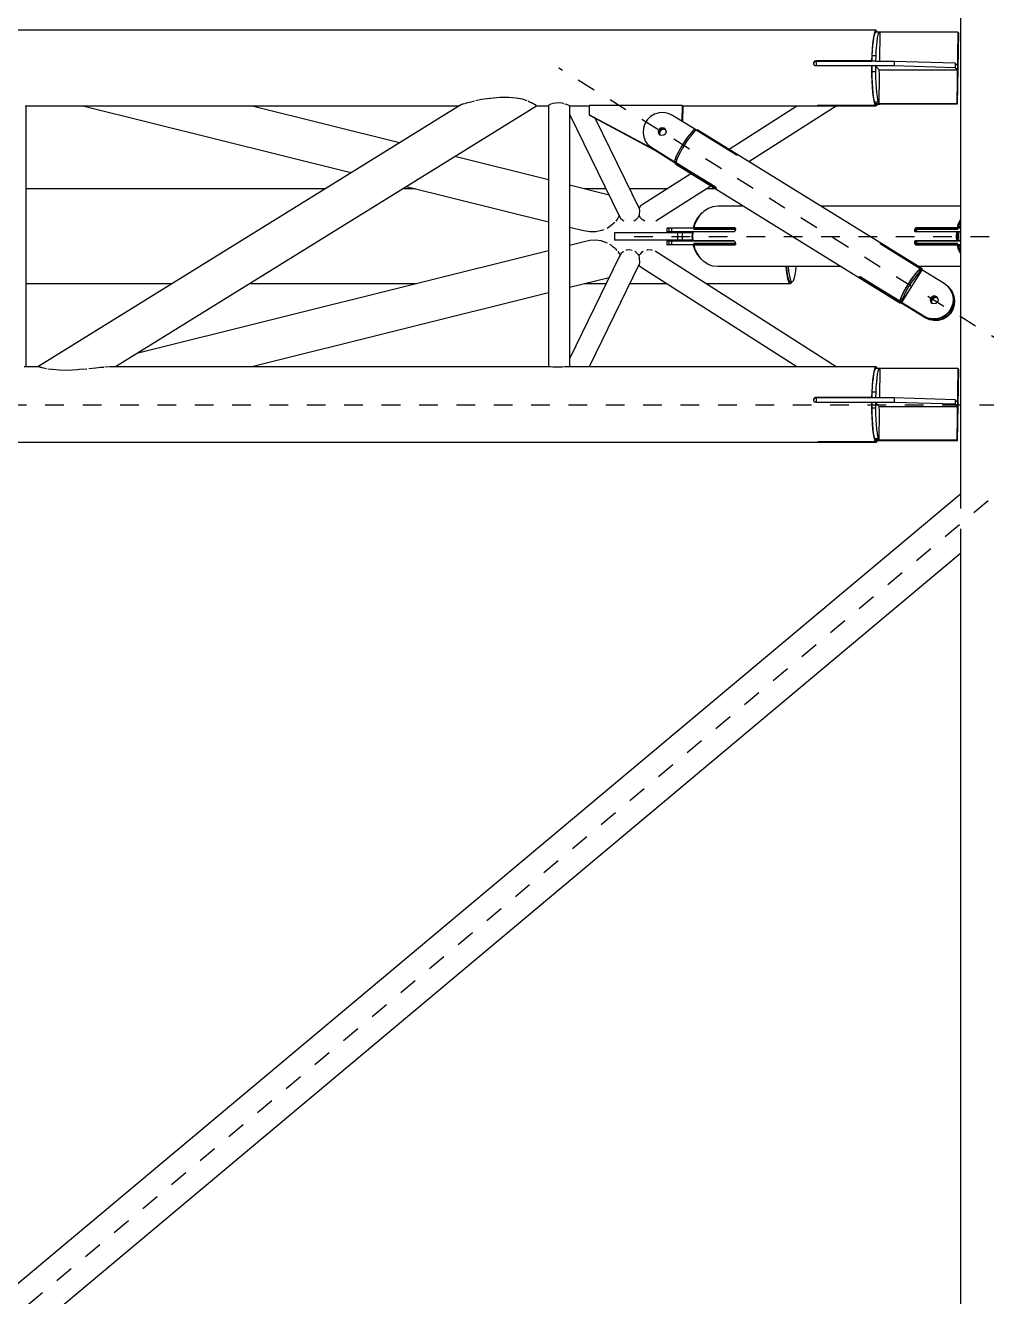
# Model space of a CAD drawing. Header units: millimetres. Extents: x 149919 to 150445, y 136651 to 136866.
# Drawn here: x 150254.45 to 150259.59, y 136802.1 to 136808.9 of the extents above; entities that cross this region are included whole.
import ezdxf

# ---------------------------------------------------------------- set-up
doc = ezdxf.new("R2010")
doc.units = ezdxf.units.MM
doc.header["$LTSCALE"] = 0.25
doc.linetypes.add('CENTER', pattern=[50.8, 31.75, -6.35, 6.35, -6.35])
doc.linetypes.add('XKITLINE00', pattern=[0])

# ---------------------------------------------------------------- blocks, each defined once
blk = doc.blocks.new('çatıı')
at = {"color": 8, "linetype": 'XKITLINE00'}
for p, q in [((11763.8, 15886.19), (11763.8, 15594.67)), ((11718.61, 15850.57), (10454.11, 15850.57)), ((11717.11, 15845.83), (11716.82, 15843.32)), ((11717.39, 15846.52), (11717.1, 15844.62)), ((11717.44, 15847.86), (11717.11, 15845.83)), ((11717.7, 15848), (11717.39, 15846.52)), ((11717.81, 15849.35), (11717.44, 15847.86)), ((11718.04, 15849.03), (11717.7, 15848)), ((11718.2, 15850.27), (11717.81, 15849.35)), ((11718.39, 15849.58), (11718.04, 15849.03)), ((11718.61, 15850.57), (11718.2, 15850.27)), ((11718.75, 15849.64), (11718.39, 15849.58)), ((11720.37, 15849.58), (11718.39, 15849.58)), ((11718.75, 15850.47), (11718.61, 15850.57)), ((11718.75, 15850.47), (11718.73, 15849.63)), ((11719.05, 15850.17), (11718.74, 15850.17)), ((11720.73, 15849.64), (11718.75, 15849.64)), ((11719.05, 15850.17), (11719.05, 15849.64)), ((11719.05, 15850.17), (11719.28, 15849.64)), ((11719.37, 15846.52), (11719.09, 15844.62)), ((11719.69, 15848), (11719.37, 15846.52)), ((11720.02, 15849.03), (11719.69, 15848)), ((11720.37, 15849.58), (11720.02, 15849.03)), ((11720.73, 15849.64), (11720.37, 15849.58)), ((11720.73, 15849.64), (11720.5, 15834.15)), ((11762.45, 15849.58), (11720.73, 15849.58)), ((11762.45, 15849.58), (11761.89, 15811.29)), ((11762.74, 15849.26), (11762.18, 15810.97)), ((11762.45, 15849.58), (11762.74, 15849.26)), ((11716.58, 15840.42), (11716.41, 15837.22)), ((11716.66, 15839.77), (11716.51, 15836.95)), ((11716.82, 15843.32), (11716.58, 15840.42)), ((11716.86, 15842.35), (11716.66, 15839.77)), ((11717.1, 15844.62), (11716.86, 15842.35)), ((11718.65, 15839.77), (11718.5, 15836.95)), ((11718.85, 15842.35), (11718.65, 15839.77)), ((11719.09, 15844.62), (11718.85, 15842.35)), ((11685.2, 15833.18), (11685.16, 15832.83)), ((11685.16, 15832.83), (11685.2, 15832.49)), ((11685.34, 15833.51), (11685.2, 15833.18)), ((11685.2, 15832.49), (11685.33, 15832.16)), ((11685.34, 15833.03), (11685.29, 15832.68)), ((11685.29, 15832.68), (11685.33, 15832.34)), ((11685.33, 15832.34), (11685.46, 15832.01)), ((11685.33, 15832.16), (11685.54, 15831.88)), ((11685.55, 15833.78), (11685.34, 15833.51)), ((11685.48, 15833.36), (11685.34, 15833.03)), ((11685.46, 15832.01), (11685.59, 15831.84)), ((11685.66, 15833.59), (11685.48, 15833.36)), ((11685.81, 15831.67), (11685.54, 15831.88)), ((11685.84, 15833.99), (11685.56, 15833.8)), ((11685.69, 15833.64), (11685.66, 15833.59)), ((11685.98, 15833.84), (11685.69, 15833.64)), ((11686.14, 15831.53), (11685.81, 15831.67)), ((11686.17, 15834.13), (11685.84, 15833.99)), ((11686.3, 15833.98), (11685.98, 15833.84)), ((11686.48, 15831.49), (11686.14, 15831.53)), ((11686.52, 15834.17), (11686.17, 15834.13)), ((11686.17, 15834.13), (11686.3, 15833.98)), ((11686.65, 15834.02), (11686.3, 15833.98)), ((11716.28, 15831.49), (11686.48, 15831.49)), ((11686.52, 15834.17), (11686.65, 15834.02)), ((11716.32, 15834.17), (11686.52, 15834.17)), ((11686.62, 15833.95), (11686.59, 15831.49)), ((11716.42, 15833.95), (11686.62, 15833.95)), ((11716.42, 15834.02), (11686.65, 15834.02)), ((11688.72, 15834.02), (11688.71, 15833.95)), ((11716.28, 15831.49), (11716.27, 15830.27)), ((11716.28, 15831.49), (11716.38, 15831.38)), ((11716.38, 15831.47), (11716.3, 15831.47)), ((11716.41, 15837.22), (11716.32, 15834.17)), ((11716.32, 15834.17), (11716.42, 15834.06)), ((11718.37, 15831.48), (11716.38, 15831.48)), ((11716.38, 15831.48), (11716.39, 15828.38)), ((11716.51, 15836.95), (11716.42, 15833.96)), ((11716.42, 15833.96), (11716.42, 15833.95)), ((11718.4, 15833.96), (11716.42, 15833.96)), ((11718.5, 15836.95), (11716.51, 15836.95)), ((11718.37, 15831.48), (11720.15, 15829.51)), ((11718.37, 15831.48), (11718.37, 15828.38)), ((11728.31, 15831.47), (11718.37, 15831.47)), ((11718.5, 15836.95), (11718.4, 15833.96)), ((11718.4, 15833.96), (11718.41, 15833.95)), ((11728.34, 15833.95), (11718.41, 15833.95)), ((11720.5, 15834.15), (11720.48, 15833.95)), ((11728.34, 15833.95), (11728.31, 15831.47)), ((11761.01, 15830.46), (11728.31, 15831.47)), ((11761.05, 15832.94), (11728.34, 15833.95)), ((11761.05, 15832.94), (11761.01, 15830.46)), ((11761.05, 15832.94), (11762.19, 15831.67)), ((11762.19, 15831.67), (11762.15, 15829.19)), ((11716.27, 15830.27), (11716.31, 15826.75)), ((11716.31, 15826.75), (11716.41, 15823.33)), ((11718.37, 15828.38), (11716.39, 15828.38)), ((11716.39, 15828.38), (11716.45, 15825.32)), ((11716.45, 15825.32), (11716.57, 15822.39)), ((11718.37, 15828.38), (11718.44, 15825.32)), ((11718.44, 15825.32), (11718.55, 15822.39)), ((11720.15, 15829.51), (11720.4, 15826.71)), ((11720.4, 15826.71), (11720.17, 15811.23)), ((11762.15, 15829.19), (11720.18, 15829.19)), ((11761.01, 15830.46), (11762.15, 15829.19)), ((11716.41, 15823.33), (11716.58, 15820.12)), ((11716.57, 15822.39), (11716.74, 15819.67)), ((11716.58, 15820.12), (11716.82, 15817.23)), ((11716.74, 15819.67), (11716.96, 15817.21)), ((11718.55, 15822.39), (11718.72, 15819.67)), ((11718.72, 15819.67), (11718.94, 15817.21)), ((11498.07, 15811.17), (11497.08, 15810.84)), ((11499.45, 15811.64), (11498.46, 15811.3)), ((11501.84, 15812.18), (11499.45, 15811.64)), ((11503.02, 15812.52), (11501.84, 15812.18)), ((11503.67, 15812.65), (11503.02, 15812.52)), ((11507.54, 15813.45), (11504.56, 15812.84)), ((11512.07, 15814.07), (11507.54, 15813.45)), ((11512.36, 15814.13), (11512.07, 15814.07)), ((11517.43, 15814.62), (11512.36, 15814.13)), ((11522.09, 15814.68), (11517.43, 15814.62)), ((11526.1, 15814.28), (11522.09, 15814.68)), ((11526.9, 15814.07), (11526.1, 15814.28)), ((11529.56, 15813.63), (11526.9, 15814.07)), ((11532.06, 15812.84), (11529.56, 15813.63)), ((11533.22, 15812.18), (11532.46, 15812.65)), ((11534.35, 15811.83), (11533.22, 15812.18)), ((11535.22, 15811.3), (11534.35, 15811.83)), ((11535.76, 15810.98), (11535.44, 15811.17)), ((11545, 15811.17), (11544.4, 15810.97)), ((11545.66, 15811.4), (11545.37, 15811.3)), ((11547.25, 15811.65), (11545.66, 15811.4)), ((11549.01, 15811.68), (11547.25, 15811.65)), ((11550.77, 15811.49), (11549.01, 15811.68)), ((11551.53, 15811.3), (11550.77, 15811.49)), ((11552.36, 15811.1), (11552.05, 15811.17)), ((11552.96, 15810.84), (11552.36, 15811.1)), ((11716.82, 15817.23), (11717.11, 15814.72)), ((11716.96, 15817.21), (11717.22, 15815.09)), ((11717.11, 15814.72), (11717.44, 15812.69)), ((11717.22, 15815.09), (11717.51, 15813.36)), ((11717.44, 15812.69), (11717.81, 15811.2)), ((11717.51, 15813.36), (11717.84, 15812.06)), ((11717.81, 15811.2), (11718.16, 15810.38)), ((11719.82, 15812.06), (11717.84, 15812.06)), ((11717.84, 15812.06), (11718.18, 15811.23)), ((11718.17, 15811.26), (11718.16, 15810.38)), ((11720.17, 15811.23), (11718.18, 15811.23)), ((11718.94, 15817.21), (11719.2, 15815.09)), ((11719.2, 15815.09), (11719.5, 15813.36)), ((11719.5, 15813.36), (11719.82, 15812.06)), ((11719.82, 15812.06), (11720.17, 15811.23)), ((11761.89, 15811.29), (11720.17, 15811.29)), ((11761.89, 15811.29), (11762.18, 15810.97)), ((11263.48, 15810.27), (11263.62, 15810.09)), ((11263.72, 15810.06), (11263.62, 15810.09)), ((11263.72, 15810.06), (11263.72, 15670.57)), ((11495.45, 15809.97), (11263.72, 15809.97)), ((11495.93, 15810.27), (11270.09, 15670.57)), ((11437.68, 15774.24), (11294.22, 15809.97)), ((11537.06, 15810.05), (11311.58, 15670.57)), ((11463.69, 15790.33), (11384.83, 15809.97)), ((11496.92, 15810.8), (11496.06, 15810.35)), ((11497.08, 15810.84), (11496.92, 15810.8)), ((11535.76, 15810.98), (11535.82, 15810.84)), ((11536.74, 15810.41), (11535.82, 15810.84)), ((11536.74, 15810.41), (11536.74, 15810.35)), ((11536.75, 15810.27), (11536.77, 15810.09)), ((11537.06, 15810.05), (11536.77, 15810.09)), ((11543.31, 15809.97), (11536.94, 15809.97)), ((11543.34, 15810.28), (11543.31, 15810.23)), ((11543.31, 15810.23), (11543.31, 15670.57)), ((11543.59, 15810.59), (11543.4, 15810.35)), ((11544.22, 15810.84), (11543.59, 15810.59)), ((11544.4, 15810.97), (11544.22, 15810.84)), ((11553.62, 15810.68), (11552.96, 15810.84)), ((11554.43, 15810.33), (11553.62, 15810.68)), ((11554.47, 15810.28), (11554.61, 15810.09)), ((11554.71, 15810.06), (11554.61, 15810.09)), ((11554.71, 15810.06), (11554.71, 15670.57)), ((11565.19, 15809.97), (11554.71, 15809.97)), ((11554.71, 15805.69), (11581.21, 15751.39)), ((11565.2, 15810.35), (11565.12, 15805.39)), ((11565.12, 15805.39), (11565.47, 15805.01)), ((11599.5, 15787.05), (11565.12, 15805.39)), ((11614.86, 15810.35), (11565.2, 15810.35)), ((11599.84, 15786.67), (11565.47, 15805.01)), ((11598.06, 15804.42), (11596.28, 15802.69)), ((11600.2, 15805.68), (11598.06, 15804.42)), ((11602.57, 15806.39), (11600.2, 15805.68)), ((11605.03, 15806.53), (11602.57, 15806.39)), ((11607.45, 15806.07), (11605.03, 15806.53)), ((11609.68, 15805.04), (11607.45, 15806.07)), ((11622.51, 15797.1), (11609.68, 15805.04)), ((11614.86, 15810.35), (11614.74, 15801.91)), ((11614.86, 15810.35), (11615.21, 15809.97)), ((11615.21, 15809.97), (11615.09, 15801.69)), ((11718.61, 15809.97), (11615.21, 15809.97)), ((11676.28, 15809.97), (11640.01, 15786.84)), ((11697.28, 15809.97), (11650.67, 15780.25)), ((11687.18, 15810.23), (11687.17, 15810.2)), ((11687.26, 15810.17), (11687.17, 15810.2)), ((11687.27, 15810.26), (11687.18, 15810.23)), ((11687.43, 15810.14), (11687.26, 15810.17)), ((11687.45, 15810.28), (11687.27, 15810.26)), ((11687.67, 15810.12), (11687.43, 15810.14)), ((11687.71, 15810.34), (11687.45, 15810.28)), ((11687.97, 15810.1), (11687.67, 15810.12)), ((11688.02, 15810.37), (11687.71, 15810.34)), ((11688.31, 15810.08), (11687.97, 15810.1)), ((11688.36, 15810.38), (11688.02, 15810.37)), ((11688.32, 15810.38), (11688.31, 15810.08)), ((11688.67, 15810.08), (11688.31, 15810.08)), ((11718.16, 15810.38), (11688.36, 15810.38)), ((11688.67, 15810.38), (11688.67, 15810.08)), ((11718.47, 15810.08), (11688.67, 15810.08)), ((11762.18, 15810.97), (11718.17, 15810.97)), ((11718.47, 15810.97), (11718.47, 15810.91)), ((11718.48, 15810.91), (11718.47, 15810.08)), ((11720.45, 15810.91), (11718.47, 15810.91)), ((11718.61, 15809.97), (11718.47, 15810.08)), ((11719.01, 15810.28), (11718.61, 15809.97)), ((11719.28, 15810.91), (11719.01, 15810.28)), ((11720.45, 15810.97), (11720.45, 15810.91)), ((11720.77, 15810.97), (11720.45, 15810.91)), ((11568.39, 15803.45), (11591.97, 15755.14)), ((11594.17, 15798.24), (11593.97, 15795.78)), ((11594.96, 15800.59), (11594.17, 15798.24)), ((11596.28, 15802.69), (11594.96, 15800.59)), ((11602.39, 15797.45), (11602.06, 15796.39)), ((11603.21, 15798.21), (11602.39, 15797.45)), ((11603.38, 15798.02), (11602.56, 15797.26)), ((11603.38, 15797.93), (11602.59, 15797.14)), ((11603.73, 15797.55), (11602.93, 15796.77)), ((11603.83, 15797.51), (11603.02, 15796.75)), ((11604.29, 15798.46), (11603.21, 15798.21)), ((11604.46, 15798.27), (11603.38, 15798.02)), ((11604.46, 15798.21), (11603.38, 15797.93)), ((11604.8, 15797.83), (11603.73, 15797.55)), ((11604.91, 15797.77), (11603.83, 15797.51)), ((11605.08, 15797.58), (11604, 15797.32)), ((11605.34, 15798.15), (11604.29, 15798.46)), ((11605.51, 15797.96), (11604.46, 15798.27)), ((11605.52, 15797.93), (11604.46, 15798.21)), ((11605.86, 15797.55), (11604.8, 15797.83)), ((11605.97, 15797.45), (11604.91, 15797.77)), ((11606.11, 15797.27), (11605.08, 15797.58)), ((11605.34, 15798.15), (11606.09, 15797.35)), ((11605.52, 15797.93), (11606.07, 15797.36)), ((11605.86, 15797.55), (11606.1, 15797.31)), ((11605.97, 15797.45), (11606.1, 15797.32)), ((11622.07, 15797.47), (11621.9, 15797.48)), ((11622.78, 15797.03), (11622.07, 15797.47)), ((11593.97, 15795.78), (11594.36, 15793.36)), ((11594.36, 15793.36), (11595.33, 15791.11)), ((11595.33, 15791.11), (11596.81, 15789.16)), ((11602.06, 15796.39), (11602.3, 15795.32)), ((11602.56, 15797.26), (11602.23, 15796.2)), ((11602.23, 15796.2), (11602.47, 15795.13)), ((11602.59, 15797.14), (11602.29, 15796.08)), ((11602.29, 15796.08), (11602.55, 15795.05)), ((11602.3, 15795.32), (11603.05, 15794.51)), ((11602.93, 15796.77), (11602.63, 15795.7)), ((11602.63, 15795.7), (11602.89, 15794.69)), ((11603.02, 15796.75), (11602.69, 15795.69)), ((11602.69, 15795.69), (11602.92, 15794.65)), ((11603.19, 15796.56), (11602.86, 15795.5)), ((11602.86, 15795.5), (11603.09, 15794.5)), ((11604.11, 15794.2), (11603.05, 15794.51)), ((11604, 15797.32), (11603.19, 15796.56)), ((11605.19, 15794.46), (11604.11, 15794.2)), ((11606, 15795.22), (11605.19, 15794.46)), ((11606.33, 15796.27), (11606, 15795.22)), ((11606.09, 15797.35), (11606.33, 15796.27)), ((11616.02, 15790.78), (11614.77, 15788.8)), ((11617.29, 15792.65), (11616.02, 15790.78)), ((11617.51, 15791.36), (11616.18, 15789.33)), ((11618.53, 15794.31), (11617.29, 15792.65)), ((11618.83, 15793.21), (11617.51, 15791.36)), ((11619.68, 15795.68), (11618.53, 15794.31)), ((11620.09, 15794.8), (11618.83, 15793.21)), ((11620.67, 15796.69), (11619.68, 15795.68)), ((11621.21, 15796.05), (11620.09, 15794.8)), ((11621.46, 15797.31), (11620.67, 15796.69)), ((11621.41, 15796.23), (11620.67, 15796.69)), ((11622.14, 15796.89), (11621.21, 15796.05)), ((11622.14, 15796.89), (11621.46, 15797.31)), ((11622.48, 15797.08), (11622.14, 15796.89)), ((11643.46, 15784.11), (11622.48, 15797.08)), ((11622.51, 15797.1), (11622.5, 15797.08)), ((11622.51, 15797.1), (11622.58, 15797.03)), ((11622.74, 15796.96), (11622.51, 15797.1)), ((11622.93, 15797.26), (11622.72, 15796.94)), ((11622.74, 15796.96), (11622.72, 15796.94)), ((11643.9, 15784.29), (11622.93, 15797.26)), ((11623.26, 15797.21), (11622.93, 15797.26)), ((11743.11, 15723.06), (11623.26, 15797.21)), ((11596.81, 15789.16), (11596.98, 15788.97)), ((11598.72, 15787.62), (11596.81, 15789.16)), ((11598.89, 15787.43), (11596.98, 15788.97)), ((11598.72, 15787.62), (11598.89, 15787.43)), ((11611.55, 15779.68), (11598.72, 15787.62)), ((11632.7, 15766.52), (11598.89, 15787.43)), ((11599.51, 15786.74), (11599.11, 15787.06)), ((11599.34, 15786.93), (11599.51, 15786.74)), ((11610.88, 15779.79), (11599.34, 15786.93)), ((11599.5, 15787.05), (11599.84, 15786.67)), ((11610.9, 15779.7), (11599.51, 15786.74)), ((11600.6, 15786.37), (11599.84, 15786.67)), ((11612.61, 15784.9), (11611.8, 15783.16)), ((11613.62, 15786.81), (11612.61, 15784.9)), ((11613.78, 15785.18), (11612.82, 15783.26)), ((11614.77, 15788.8), (11613.62, 15786.81)), ((11614.92, 15787.24), (11613.78, 15785.18)), ((11616.18, 15789.33), (11614.92, 15787.24)), ((11643.69, 15783.98), (11643.46, 15784.11)), ((11643.93, 15783.88), (11643.69, 15783.98)), ((11643.9, 15784.29), (11643.7, 15783.98)), ((11644.11, 15784.16), (11643.9, 15784.29)), ((11644.14, 15783.81), (11643.93, 15783.88)), ((11644.11, 15784.16), (11643.94, 15783.88)), ((11644.29, 15784.04), (11644.11, 15784.16)), ((11644.42, 15783.94), (11644.29, 15784.04)), ((11644.46, 15783.9), (11644.42, 15783.94)), ((11644.47, 15783.88), (11644.43, 15783.81)), ((11644.46, 15783.9), (11644.47, 15783.88)), ((11543.31, 15770.51), (11493.27, 15782.97)), ((11610.9, 15780), (11610.85, 15779.94)), ((11610.85, 15779.94), (11610.89, 15779.71)), ((11611.69, 15779.42), (11610.85, 15779.94)), ((11610.89, 15779.71), (11610.98, 15779.55)), ((11611.6, 15779.27), (11610.89, 15779.71)), ((11611.22, 15781.68), (11610.91, 15780.54)), ((11611.62, 15780.1), (11610.91, 15780.54)), ((11611.8, 15783.16), (11611.22, 15781.68)), ((11611.98, 15781.21), (11611.22, 15781.68)), ((11611.73, 15779.48), (11611.5, 15779.11)), ((11611.5, 15779.11), (11611.61, 15778.69)), ((11632.48, 15766.14), (11611.5, 15779.11)), ((11611.57, 15779.71), (11611.55, 15779.68)), ((11611.55, 15779.68), (11611.63, 15779.59)), ((11611.64, 15780.21), (11611.56, 15779.72)), ((11632.53, 15766.75), (11611.56, 15779.72)), ((11731.46, 15704.55), (11611.61, 15778.69)), ((11611.65, 15779.66), (11611.63, 15779.59)), ((11632.61, 15766.62), (11611.63, 15779.59)), ((11612.1, 15781.57), (11611.64, 15780.21)), ((11611.73, 15779.48), (11611.69, 15779.42)), ((11612.82, 15783.26), (11612.1, 15781.57)), ((11644.31, 15783.79), (11644.14, 15783.81)), ((11644.43, 15783.81), (11644.31, 15783.79)), ((11619.54, 15773.78), (11593.99, 15757.48)), ((11423.83, 15765.67), (11263.72, 15765.67)), ((11472.09, 15765.67), (11465.32, 15765.67)), ((11543.31, 15747.94), (11467.26, 15766.88)), ((11575.91, 15762.39), (11554.71, 15767.67)), ((11574.31, 15765.67), (11562.7, 15765.67)), ((11606.9, 15765.67), (11586.83, 15765.67)), ((11630.2, 15767.19), (11600.86, 15748.47)), ((11632.65, 15765.67), (11627.83, 15765.67)), ((11632.74, 15766.56), (11632.48, 15766.14)), ((11632.69, 15766.01), (11632.48, 15766.14)), ((11632.75, 15766.59), (11632.53, 15766.75)), ((11632.63, 15766.68), (11632.61, 15766.62)), ((11632.61, 15766.62), (11632.7, 15766.52)), ((11632.95, 15766.41), (11632.69, 15766.01)), ((11632.89, 15765.92), (11632.69, 15766.01)), ((11632.75, 15766.6), (11632.7, 15766.52)), ((11632.86, 15766.49), (11632.74, 15766.56)), ((11632.94, 15766.42), (11632.75, 15766.59)), ((11633.03, 15765.86), (11632.89, 15765.92)), ((11632.94, 15766.42), (11633.08, 15766.24)), ((11633.1, 15765.85), (11633.03, 15765.86)), ((11633.08, 15766.24), (11633.17, 15766.08)), ((11633.13, 15765.86), (11633.1, 15765.85)), ((11633.18, 15765.95), (11633.13, 15765.86)), ((11633.17, 15766.08), (11633.18, 15765.95)), ((11593.07, 15756.87), (11592.62, 15756.57)), ((11593.99, 15757.48), (11593.07, 15756.87)), ((11594.1, 15757.51), (11593.99, 15757.48)), ((11580.52, 15750.06), (11579.38, 15748.47)), ((11580.54, 15750.09), (11580.52, 15750.06)), ((11581.27, 15751.4), (11580.54, 15750.09)), ((11581.16, 15751.62), (11581.21, 15751.39)), ((11581.21, 15751.39), (11581.29, 15751.24)), ((11581.32, 15751.3), (11581.29, 15751.24)), ((11581.29, 15751.24), (11581.9, 15750.09)), ((11583.24, 15748.75), (11582, 15749.92)), ((11591.07, 15750.09), (11589.91, 15748.95)), ((11591.17, 15750.19), (11591.07, 15750.09)), ((11591.82, 15751.33), (11591.17, 15750.19)), ((11591.87, 15751.59), (11591.82, 15751.33)), ((11592.62, 15756.57), (11591.84, 15755.49)), ((11591.86, 15751.49), (11592.28, 15750.63)), ((11591.93, 15751.83), (11591.87, 15751.59)), ((11591.97, 15752.33), (11591.93, 15751.83)), ((11591.97, 15755.14), (11591.97, 15755.05)), ((11591.97, 15755.05), (11592.04, 15754.33)), ((11592.06, 15753.61), (11591.99, 15752.6)), ((11592.05, 15754.14), (11592.09, 15753.77)), ((11592.09, 15753.77), (11592.06, 15753.61)), ((11592.28, 15750.63), (11592.81, 15750.09)), ((11592.81, 15750.09), (11593.52, 15749.3)), ((11623.15, 15750.19), (11621.73, 15747.67)), ((11624.44, 15751.69), (11622.76, 15749.25)), ((11624.95, 15752.33), (11623.15, 15750.19)), ((11626.48, 15753.7), (11624.44, 15751.69)), ((11625.66, 15752.89), (11624.95, 15752.33)), ((11628.82, 15755.2), (11626.48, 15753.7)), ((11631.35, 15756.11), (11628.82, 15755.2)), ((11633.98, 15756.42), (11631.35, 15756.11)), ((11647.6, 15756.42), (11633.98, 15756.42)), ((11763.8, 15756.42), (11689.18, 15756.42)), ((11562.36, 15743.19), (11554.71, 15745.1)), ((11565.51, 15742.71), (11562.36, 15743.19)), ((11571.76, 15743.38), (11568.7, 15742.78)), ((11573.07, 15743.9), (11571.76, 15743.38)), ((11576.9, 15746.05), (11574.73, 15744.61)), ((11577.14, 15746.3), (11576.9, 15746.05)), ((11578.83, 15747.79), (11577.14, 15746.3)), ((11583.85, 15748.47), (11583.24, 15748.75)), ((11589.91, 15748.95), (11588.98, 15748.47)), ((11594.92, 15748.47), (11593.52, 15749.3)), ((11600.86, 15748.47), (11600.86, 15748.47)), ((11606.71, 15744.77), (11606.71, 15742.77)), ((11643.3, 15744.77), (11606.71, 15744.77)), ((11607.83, 15744.77), (11607.83, 15742.77)), ((11609.22, 15744.77), (11609.22, 15742.77)), ((11621.73, 15747.67), (11620.75, 15744.87)), ((11621.11, 15744.87), (11620.75, 15744.87)), ((11621.51, 15746.46), (11621.11, 15744.87)), ((11643.09, 15744.87), (11621.11, 15744.87)), ((11621.2, 15744.77), (11621.2, 15743.97)), ((11621.58, 15744.77), (11621.2, 15743.97)), ((11643.17, 15743.97), (11621.2, 15743.97)), ((11622.76, 15749.25), (11621.51, 15746.46)), ((11622.06, 15747.67), (11621.73, 15747.67)), ((11643.15, 15743.05), (11643, 15742.85)), ((11643.25, 15744.83), (11643.09, 15744.87)), ((11643.26, 15743.32), (11643.15, 15743.05)), ((11643.44, 15744.52), (11643.17, 15743.97)), ((11643.17, 15743.97), (11643.17, 15743.11)), ((11643.25, 15744.83), (11643.37, 15744.7)), ((11643.29, 15743.43), (11643.26, 15743.32)), ((11643.37, 15743.62), (11643.29, 15743.43)), ((11643.37, 15744.7), (11643.45, 15744.5)), ((11643.45, 15743.93), (11643.37, 15743.62)), ((11643.45, 15744.5), (11643.47, 15744.23)), ((11643.47, 15744.23), (11643.45, 15743.93)), ((11739.25, 15743.62), (11739.23, 15743.43)), ((11739.23, 15743.43), (11739.24, 15743.32)), ((11739.24, 15743.32), (11739.31, 15743.05)), ((11739.33, 15743.93), (11739.25, 15743.62)), ((11739.31, 15743.05), (11739.42, 15742.85)), ((11739.45, 15744.23), (11739.33, 15743.93)), ((11739.61, 15744.5), (11739.45, 15744.23)), ((11739.79, 15744.7), (11739.61, 15744.5)), ((11739.98, 15744.83), (11739.79, 15744.7)), ((11739.98, 15743.62), (11739.95, 15743.32)), ((11739.95, 15743.32), (11739.96, 15743.26)), ((11739.96, 15743.26), (11740.01, 15743.05)), ((11740.17, 15744.87), (11739.98, 15744.83)), ((11740.71, 15744.83), (11739.98, 15744.83)), ((11740.06, 15743.93), (11739.98, 15743.62)), ((11740.01, 15743.05), (11740.13, 15742.85)), ((11740.18, 15744.23), (11740.06, 15743.93)), ((11762.6, 15744.87), (11740.17, 15744.87)), ((11740.34, 15744.5), (11740.18, 15744.23)), ((11740.64, 15744.77), (11740.25, 15743.97)), ((11762.22, 15743.97), (11740.25, 15743.97)), ((11740.25, 15743.97), (11740.25, 15742.77)), ((11740.52, 15744.7), (11740.34, 15744.5)), ((11740.63, 15744.77), (11740.52, 15744.7)), ((11740.71, 15744.83), (11740.64, 15744.78)), ((11763.8, 15744.77), (11740.64, 15744.77)), ((11740.9, 15744.87), (11740.71, 15744.83)), ((11762.54, 15746.46), (11762.14, 15744.87)), ((11762.22, 15744.77), (11762.22, 15743.97)), ((11763.79, 15749.25), (11762.54, 15746.46)), ((11763.58, 15747.67), (11762.6, 15744.87)), ((11763.8, 15744.87), (11762.6, 15744.87)), ((11763.8, 15745.94), (11763.42, 15744.87)), ((11763.8, 15748.06), (11763.58, 15747.67)), ((11763.8, 15747.67), (11763.58, 15747.67)), ((11562.49, 15737.34), (11554.71, 15735.4)), ((11565.49, 15738.04), (11562.49, 15737.34)), ((11568.59, 15738.21), (11565.49, 15738.04)), ((11568.7, 15742.78), (11565.51, 15742.71)), ((11571.63, 15737.84), (11568.59, 15738.21)), ((11574.47, 15736.93), (11571.63, 15737.84)), ((11574.89, 15736.7), (11574.47, 15736.93)), ((11578.79, 15742.27), (11578.79, 15738.27)), ((11617.58, 15742.27), (11578.79, 15742.27)), ((11620.28, 15738.27), (11578.79, 15738.27)), ((11642.9, 15742.77), (11606.71, 15742.77)), ((11606.71, 15737.77), (11606.71, 15735.77)), ((11642.9, 15737.77), (11606.71, 15737.77)), ((11607.83, 15737.77), (11607.83, 15735.77)), ((11609.22, 15737.77), (11609.22, 15735.77)), ((11612.36, 15742.27), (11612.36, 15738.27)), ((11614.84, 15742.27), (11614.84, 15738.27)), ((11620.28, 15742.27), (11617.58, 15742.27)), ((11620.2, 15741.48), (11620.16, 15740.27)), ((11620.16, 15740.27), (11620.2, 15739.07)), ((11620.32, 15742.67), (11620.2, 15741.48)), ((11620.59, 15741.48), (11620.2, 15741.48)), ((11620.2, 15739.07), (11620.32, 15737.87)), ((11620.59, 15739.07), (11620.2, 15739.07)), ((11620.68, 15742.67), (11620.32, 15742.67)), ((11620.68, 15737.87), (11620.32, 15737.87)), ((11620.68, 15742.67), (11620.49, 15740.27)), ((11620.49, 15740.27), (11620.68, 15737.87)), ((11642.66, 15742.67), (11620.68, 15742.67)), ((11642.66, 15737.87), (11620.68, 15737.87)), ((11643.17, 15736.58), (11621.2, 15736.58)), ((11621.2, 15736.58), (11621.2, 15735.77)), ((11621.2, 15736.58), (11621.58, 15735.77)), ((11642.83, 15742.72), (11642.66, 15742.67)), ((11642.83, 15737.83), (11642.66, 15737.87)), ((11643, 15742.85), (11642.83, 15742.72)), ((11643, 15737.7), (11642.83, 15737.83)), ((11643, 15737.7), (11643.15, 15737.5)), ((11643.15, 15737.5), (11643.26, 15737.23)), ((11643.17, 15737.44), (11643.17, 15736.58)), ((11643.17, 15736.58), (11643.44, 15736.03)), ((11643.26, 15737.23), (11643.29, 15737.12)), ((11643.29, 15737.12), (11643.37, 15736.93)), ((11643.37, 15736.93), (11643.45, 15736.62)), ((11643.45, 15736.62), (11643.47, 15736.32)), ((11643.47, 15736.32), (11643.45, 15736.05)), ((11720.91, 15736.5), (11720.86, 15736.44)), ((11720.86, 15736.44), (11720.9, 15736.33)), ((11720.9, 15736.33), (11721, 15736.2)), ((11721.02, 15736.53), (11720.91, 15736.5)), ((11721.06, 15736.52), (11721.02, 15736.53)), ((11721.17, 15736.47), (11721.06, 15736.52)), ((11721.36, 15736.36), (11721.17, 15736.47)), ((11721.58, 15736.24), (11721.36, 15736.36)), ((11739.24, 15737.23), (11739.23, 15737.12)), ((11739.23, 15737.12), (11739.25, 15736.93)), ((11739.31, 15737.5), (11739.24, 15737.23)), ((11739.25, 15736.93), (11739.33, 15736.62)), ((11739.42, 15737.7), (11739.31, 15737.5)), ((11739.33, 15736.62), (11739.45, 15736.32)), ((11739.57, 15742.72), (11739.42, 15742.85)), ((11739.57, 15737.83), (11739.42, 15737.7)), ((11739.45, 15736.32), (11739.61, 15736.05)), ((11740.27, 15742.72), (11739.57, 15742.72)), ((11739.74, 15742.67), (11739.57, 15742.72)), ((11739.74, 15737.87), (11739.57, 15737.83)), ((11740.27, 15737.83), (11739.57, 15737.83)), ((11762.17, 15742.67), (11739.74, 15742.67)), ((11762.17, 15737.87), (11739.74, 15737.87)), ((11739.96, 15737.29), (11739.95, 15737.23)), ((11739.95, 15737.23), (11739.98, 15736.93)), ((11740.01, 15737.5), (11739.96, 15737.29)), ((11739.98, 15736.93), (11740.06, 15736.62)), ((11740.13, 15737.7), (11740.01, 15737.5)), ((11740.06, 15736.62), (11740.18, 15736.32)), ((11740.27, 15742.72), (11740.13, 15742.85)), ((11740.27, 15737.83), (11740.13, 15737.7)), ((11740.18, 15736.32), (11740.34, 15736.05)), ((11763.8, 15742.77), (11740.25, 15742.77)), ((11763.8, 15737.77), (11740.25, 15737.77)), ((11740.25, 15737.77), (11740.25, 15736.58)), ((11762.22, 15736.58), (11740.25, 15736.58)), ((11740.25, 15736.58), (11740.64, 15735.77)), ((11740.44, 15742.67), (11740.27, 15742.72)), ((11740.44, 15737.87), (11740.27, 15737.83)), ((11761.71, 15742.67), (11761.51, 15740.27)), ((11761.51, 15740.27), (11761.71, 15737.87)), ((11762.05, 15741.48), (11762.01, 15740.27)), ((11762.01, 15740.27), (11762.05, 15739.07)), ((11762.17, 15742.67), (11762.05, 15741.48)), ((11762.88, 15741.48), (11762.05, 15741.48)), ((11762.88, 15739.07), (11762.05, 15739.07)), ((11762.05, 15739.07), (11762.17, 15737.87)), ((11763.8, 15742.67), (11762.17, 15742.67)), ((11763.8, 15737.87), (11762.17, 15737.87)), ((11762.22, 15736.58), (11762.22, 15735.77)), ((11762.88, 15741.48), (11762.84, 15740.27)), ((11762.84, 15740.27), (11762.88, 15739.07)), ((11762.99, 15742.67), (11762.88, 15741.48)), ((11762.88, 15739.07), (11762.99, 15737.87)), ((11543.31, 15732.56), (11323.15, 15677.73)), ((11576.96, 15735.55), (11576.13, 15736.01)), ((11578.02, 15734.61), (11576.96, 15735.55)), ((11579.1, 15733.79), (11578.02, 15734.61)), ((11579.1, 15733.79), (11579.93, 15732.81)), ((11580.49, 15732.15), (11580.83, 15731.75)), ((11580.83, 15731.75), (11581.31, 15730.8)), ((11581.59, 15729.89), (11581.27, 15729.29)), ((11581.31, 15730.8), (11581.76, 15730.13)), ((11581.78, 15730.26), (11581.59, 15729.89)), ((11582.07, 15730.8), (11581.78, 15730.26)), ((11581.78, 15730.26), (11581.8, 15730.23)), ((11583.41, 15732.13), (11582.16, 15730.96)), ((11583.45, 15732.15), (11583.41, 15732.13)), ((11584.99, 15732.85), (11584.9, 15732.81)), ((11586.74, 15733.07), (11584.99, 15732.85)), ((11588.1, 15732.81), (11586.74, 15733.07)), ((11590.07, 15731.92), (11589.63, 15732.15)), ((11591.2, 15730.8), (11590.07, 15731.92)), ((11591.33, 15730.68), (11591.2, 15730.8)), ((11591.33, 15730.68), (11591.71, 15730)), ((11591.71, 15730), (11591.88, 15728.99)), ((11591.89, 15730.29), (11591.73, 15729.97)), ((11592.4, 15730.8), (11591.89, 15730.29)), ((11593.13, 15731.61), (11592.4, 15730.8)), ((11594.04, 15732.15), (11593.13, 15731.61)), ((11596.63, 15733.03), (11595.76, 15732.81)), ((11598.59, 15732.96), (11596.63, 15733.03)), ((11599.05, 15732.81), (11598.59, 15732.96)), ((11697.31, 15670.57), (11600.43, 15732.37)), ((11607.83, 15735.77), (11606.71, 15735.77)), ((11621.58, 15735.77), (11607.83, 15735.77)), ((11621.11, 15735.67), (11620.75, 15735.67)), ((11620.75, 15735.67), (11621.73, 15732.88)), ((11643.09, 15735.67), (11621.11, 15735.67)), ((11621.11, 15735.67), (11621.51, 15734.09)), ((11621.51, 15734.09), (11622.76, 15731.3)), ((11643.3, 15735.77), (11621.58, 15735.77)), ((11622.06, 15732.88), (11621.73, 15732.88)), ((11621.73, 15732.88), (11623.15, 15730.36)), ((11622.76, 15731.3), (11624.44, 15728.85)), ((11623.15, 15730.36), (11624.95, 15728.22)), ((11643.25, 15735.72), (11643.09, 15735.67)), ((11643.37, 15735.85), (11643.25, 15735.72)), ((11643.45, 15736.05), (11643.37, 15735.85)), ((11721.16, 15736.06), (11721, 15736.2)), ((11721.37, 15735.92), (11721.16, 15736.06)), ((11742.34, 15722.94), (11721.37, 15735.92)), ((11721.58, 15736.24), (11721.38, 15735.91)), ((11721.81, 15736.1), (11721.58, 15736.24)), ((11721.81, 15736.1), (11721.6, 15735.77)), ((11742.78, 15723.12), (11721.81, 15736.1)), ((11739.61, 15736.05), (11739.79, 15735.85)), ((11739.98, 15735.72), (11739.79, 15735.85)), ((11740.17, 15735.67), (11739.98, 15735.72)), ((11740.71, 15735.72), (11739.98, 15735.72)), ((11762.6, 15735.67), (11740.17, 15735.67)), ((11740.34, 15736.05), (11740.52, 15735.85)), ((11740.63, 15735.77), (11740.52, 15735.85)), ((11740.71, 15735.72), (11740.64, 15735.77)), ((11763.8, 15735.77), (11740.64, 15735.77)), ((11740.9, 15735.67), (11740.71, 15735.72)), ((11762.14, 15735.67), (11762.54, 15734.09)), ((11762.54, 15734.09), (11763.79, 15731.3)), ((11763.8, 15735.67), (11762.6, 15735.67)), ((11762.6, 15735.67), (11763.58, 15732.88)), ((11763.42, 15735.67), (11763.8, 15734.61)), ((11763.8, 15732.88), (11763.58, 15732.88)), ((11763.58, 15732.88), (11763.8, 15732.49)), ((11581.27, 15729.29), (11554.71, 15674.86)), ((11591.98, 15725.42), (11565.21, 15670.57)), ((11581.27, 15729.29), (11581.22, 15729.04)), ((11591.73, 15724.92), (11592.17, 15724.29)), ((11591.88, 15728.99), (11591.95, 15728.74)), ((11591.95, 15728.74), (11591.98, 15728.3)), ((11592.05, 15726.3), (11591.98, 15725.52)), ((11591.98, 15725.52), (11591.98, 15725.42)), ((11592, 15728.05), (11592.07, 15726.97)), ((11592.07, 15726.97), (11592.1, 15726.79)), ((11592.1, 15726.79), (11592.07, 15726.47)), ((11592.64, 15723.96), (11592.17, 15724.29)), ((11593.52, 15723.35), (11592.64, 15723.96)), ((11676.26, 15670.57), (11593.52, 15723.35)), ((11626.48, 15726.85), (11624.44, 15728.85)), ((11625.66, 15727.66), (11624.95, 15728.22)), ((11628.82, 15725.35), (11626.48, 15726.85)), ((11631.35, 15724.44), (11628.82, 15725.35)), ((11633.98, 15724.12), (11631.35, 15724.44)), ((11699.82, 15724.12), (11633.98, 15724.12)), ((11670.47, 15724.12), (11670.64, 15722.31)), ((11670.61, 15724.12), (11670.87, 15721.83)), ((11671.6, 15724.12), (11671.87, 15721.83)), ((11675.81, 15724.12), (11675.54, 15721.83)), ((11742, 15722.75), (11741.06, 15721.91)), ((11742.15, 15722.65), (11741.36, 15722.03)), ((11763.8, 15724.12), (11741.4, 15724.12)), ((11742.34, 15722.94), (11742, 15722.75)), ((11742.34, 15722.94), (11742.15, 15722.65)), ((11742.99, 15722.13), (11742.15, 15722.65)), ((11742.37, 15722.96), (11742.17, 15722.64)), ((11755.21, 15715.02), (11742.37, 15722.96)), ((11742.78, 15723.12), (11742.59, 15722.82)), ((11742.77, 15722.81), (11742.59, 15722.82)), ((11743.61, 15722.29), (11742.77, 15722.81)), ((11743.11, 15723.06), (11742.78, 15723.12)), ((11743.11, 15723.06), (11743.22, 15722.64)), ((11743.22, 15722.64), (11743.17, 15722.56)), ((11575.94, 15718.22), (11554.71, 15712.93)), ((11670.64, 15722.31), (11670.99, 15719.73)), ((11670.87, 15721.83), (11671.19, 15719.75)), ((11670.99, 15719.73), (11671.38, 15717.64)), ((11671.19, 15719.75), (11671.55, 15718.08)), ((11671.38, 15717.64), (11671.81, 15716.12)), ((11671.55, 15718.08), (11671.92, 15716.86)), ((11671.81, 15716.12), (11672.25, 15715.19)), ((11671.87, 15721.83), (11672.19, 15719.75)), ((11671.92, 15716.86), (11672.31, 15716.12)), ((11672.19, 15719.75), (11672.54, 15718.08)), ((11672.71, 15715.87), (11672.31, 15716.12)), ((11672.54, 15718.08), (11672.91, 15716.86)), ((11673.7, 15715.87), (11672.71, 15715.87)), ((11672.91, 15716.86), (11673.3, 15716.12)), ((11673.5, 15715.87), (11673.17, 15715.19)), ((11673.7, 15715.87), (11673.3, 15716.12)), ((11674.1, 15716.12), (11673.7, 15715.87)), ((11674.5, 15716.86), (11674.1, 15716.12)), ((11674.87, 15718.08), (11674.5, 15716.86)), ((11675.22, 15719.75), (11674.87, 15718.08)), ((11675.54, 15721.83), (11675.22, 15719.75)), ((11709.72, 15718.73), (11709.66, 15718.64)), ((11709.66, 15718.64), (11709.68, 15718.51)), ((11709.68, 15718.51), (11709.7, 15718.47)), ((11709.7, 15718.47), (11709.79, 15718.38)), ((11709.84, 15718.77), (11709.72, 15718.73)), ((11709.96, 15718.24), (11709.79, 15718.38)), ((11710.01, 15718.75), (11709.84, 15718.77)), ((11710.16, 15718.09), (11709.96, 15718.24)), ((11710.22, 15718.68), (11710.01, 15718.75)), ((11710.43, 15718.51), (11710.16, 15718.09)), ((11710.38, 15717.95), (11710.16, 15718.09)), ((11710.44, 15718.56), (11710.22, 15718.68)), ((11710.43, 15718.51), (11710.22, 15718.66)), ((11710.62, 15718.31), (11710.38, 15717.95)), ((11731.36, 15704.97), (11710.38, 15717.95)), ((11710.52, 15718.45), (11710.43, 15718.51)), ((11731.41, 15705.58), (11710.44, 15718.56)), ((11710.54, 15718.5), (11710.51, 15718.43)), ((11731.49, 15705.45), (11710.51, 15718.43)), ((11710.51, 15718.43), (11710.61, 15718.33)), ((11744.42, 15697.41), (11710.61, 15718.33)), ((11742.99, 15722.13), (11732.44, 15705.36)), ((11736.71, 15716.12), (11735.47, 15714.14)), ((11737.37, 15717.22), (11736.04, 15715.19)), ((11737.99, 15717.99), (11736.71, 15716.12)), ((11738.69, 15719.07), (11737.37, 15717.22)), ((11738.83, 15717.47), (11737.55, 15715.6)), ((11739.23, 15719.65), (11737.99, 15717.99)), ((11739.94, 15720.66), (11738.69, 15719.07)), ((11740.07, 15719.13), (11738.83, 15717.47)), ((11740.37, 15721.02), (11739.23, 15719.65)), ((11741.06, 15721.91), (11739.94, 15720.66)), ((11741.21, 15720.5), (11740.07, 15719.13)), ((11741.36, 15722.03), (11740.37, 15721.02)), ((11742.2, 15721.51), (11741.21, 15720.5)), ((11742.2, 15721.51), (11741.36, 15722.03)), ((11742.99, 15722.13), (11742.2, 15721.51)), ((11743.61, 15722.29), (11743.43, 15722.3)), ((11743.74, 15722.21), (11743.61, 15722.29)), ((11743.74, 15722.21), (11743.82, 15722.06)), ((11341.71, 15714.87), (11263.72, 15714.87)), ((11472.29, 15714.87), (11383.2, 15714.87)), ((11543.31, 15710.09), (11384.63, 15670.57)), ((11574.31, 15714.87), (11562.5, 15714.87)), ((11606.81, 15714.87), (11586.83, 15714.87)), ((11672.71, 15714.87), (11627.85, 15714.87)), ((11672.71, 15714.87), (11672.25, 15715.19)), ((11673.17, 15715.19), (11672.71, 15714.87)), ((11732.68, 15709.12), (11731.95, 15707.43)), ((11733.3, 15710.24), (11732.49, 15708.5)), ((11733.63, 15711.04), (11732.68, 15709.12)), ((11734.31, 15712.15), (11733.3, 15710.24)), ((11734.14, 15709.72), (11733.33, 15707.98)), ((11734.77, 15713.1), (11733.63, 15711.04)), ((11735.15, 15711.63), (11734.14, 15709.72)), ((11735.47, 15714.14), (11734.31, 15712.15)), ((11736.04, 15715.19), (11734.77, 15713.1)), ((11736.31, 15713.63), (11735.15, 15711.63)), ((11737.55, 15715.6), (11736.31, 15713.63)), ((11757.11, 15713.49), (11755.21, 15715.02)), ((11757.11, 15713.49), (11757.29, 15713.3)), ((11757.11, 15713.49), (11758.59, 15711.54)), ((11757.29, 15713.3), (11758.76, 15711.35)), ((11757.74, 15712.79), (11757.56, 15712.94)), ((11757.74, 15712.79), (11757.91, 15712.6)), ((11757.74, 15712.79), (11759.22, 15710.84)), ((11757.91, 15712.6), (11759.39, 15710.65)), ((11758.59, 15711.54), (11759.56, 15709.28)), ((11758.76, 15711.35), (11759.73, 15709.09)), ((11759.22, 15710.84), (11760.18, 15708.59)), ((11759.39, 15710.65), (11760.36, 15708.4)), ((11759.56, 15709.28), (11759.95, 15706.86)), ((11759.73, 15709.09), (11760.12, 15706.67)), ((11731.59, 15705.34), (11731.36, 15704.97)), ((11731.36, 15704.97), (11731.46, 15704.55)), ((11731.5, 15706.07), (11731.41, 15705.58)), ((11731.6, 15705.88), (11731.41, 15705.58)), ((11731.62, 15705.87), (11731.41, 15705.54)), ((11731.41, 15705.54), (11731.49, 15705.45)), ((11744.24, 15697.6), (11731.41, 15705.54)), ((11731.79, 15704.49), (11731.46, 15704.55)), ((11731.95, 15707.43), (11731.5, 15706.07)), ((11731.59, 15705.34), (11731.55, 15705.28)), ((11732.39, 15704.76), (11731.55, 15705.28)), ((11731.55, 15705.28), (11731.59, 15705.05)), ((11732.43, 15704.53), (11731.59, 15705.05)), ((11731.59, 15705.05), (11731.67, 15704.89)), ((11731.91, 15707.02), (11731.6, 15705.88)), ((11732.44, 15705.36), (11731.6, 15705.88)), ((11731.94, 15704.73), (11731.79, 15704.49)), ((11732.49, 15708.5), (11731.91, 15707.02)), ((11732.75, 15706.5), (11731.91, 15707.02)), ((11732.43, 15704.82), (11732.39, 15704.76)), ((11732.39, 15704.76), (11732.43, 15704.53)), ((11732.43, 15704.53), (11732.51, 15704.37)), ((11732.75, 15706.5), (11732.44, 15705.36)), ((11732.65, 15704.29), (11732.51, 15704.37)), ((11732.82, 15704.28), (11732.65, 15704.29)), ((11733.33, 15707.98), (11732.75, 15706.5)), ((11732.96, 15704.5), (11732.82, 15704.28)), ((11745.04, 15696.72), (11732.82, 15704.28)), ((11744.87, 15696.91), (11732.87, 15704.33)), ((11747.92, 15707.43), (11747.59, 15706.37)), ((11747.59, 15706.37), (11747.83, 15705.29)), ((11748.09, 15707.24), (11747.76, 15706.18)), ((11747.76, 15706.18), (11748, 15705.11)), ((11747.83, 15705.29), (11748.58, 15704.49)), ((11748.73, 15708.19), (11747.92, 15707.43)), ((11748.91, 15708), (11748.09, 15707.24)), ((11748.55, 15706.73), (11748.22, 15705.67)), ((11748.22, 15705.67), (11748.45, 15704.63)), ((11748.72, 15706.54), (11748.39, 15705.48)), ((11748.39, 15705.48), (11748.61, 15704.48)), ((11749.36, 15707.49), (11748.55, 15706.73)), ((11749.64, 15704.18), (11748.58, 15704.49)), ((11749.53, 15707.3), (11748.72, 15706.54)), ((11749.81, 15708.44), (11748.73, 15708.19)), ((11749.98, 15708.25), (11748.91, 15708)), ((11750.44, 15707.75), (11749.36, 15707.49)), ((11750.61, 15707.56), (11749.53, 15707.3)), ((11750.72, 15704.43), (11749.64, 15704.18)), ((11750.87, 15708.13), (11749.81, 15708.44)), ((11751.04, 15707.94), (11749.98, 15708.25)), ((11751.5, 15707.43), (11750.44, 15707.75)), ((11751.63, 15707.25), (11750.61, 15707.56)), ((11751.53, 15705.19), (11750.72, 15704.43)), ((11750.87, 15708.13), (11751.62, 15707.33)), ((11751.5, 15707.43), (11751.62, 15707.3)), ((11751.86, 15706.25), (11751.53, 15705.19)), ((11751.62, 15707.33), (11751.86, 15706.25)), ((11759.75, 15704.4), (11758.96, 15702.05)), ((11759.92, 15704.21), (11759.13, 15701.86)), ((11760.38, 15703.7), (11759.59, 15701.36)), ((11759.95, 15706.86), (11759.75, 15704.4)), ((11760.55, 15703.51), (11759.76, 15701.17)), ((11760.12, 15706.67), (11759.92, 15704.21)), ((11760.18, 15708.59), (11760.58, 15706.16)), ((11760.36, 15708.4), (11760.75, 15705.97)), ((11760.58, 15706.16), (11760.38, 15703.7)), ((11760.75, 15705.97), (11760.55, 15703.51)), ((11744.24, 15697.6), (11744.42, 15697.41)), ((11746.47, 15696.58), (11744.24, 15697.6)), ((11746.64, 15696.39), (11744.42, 15697.41)), ((11744.87, 15696.91), (11745.04, 15696.72)), ((11747.1, 15695.88), (11744.87, 15696.91)), ((11747.27, 15695.69), (11745.04, 15696.72)), ((11746.47, 15696.58), (11746.64, 15696.39)), ((11748.89, 15696.12), (11746.47, 15696.58)), ((11749.06, 15695.93), (11746.64, 15696.39)), ((11747.1, 15695.88), (11747.27, 15695.69)), ((11749.52, 15695.42), (11747.1, 15695.88)), ((11749.69, 15695.23), (11747.27, 15695.69)), ((11751.35, 15696.25), (11748.89, 15696.12)), ((11751.52, 15696.06), (11749.06, 15695.93)), ((11751.98, 15695.55), (11749.52, 15695.42)), ((11753.72, 15696.96), (11751.35, 15696.25)), ((11753.89, 15696.77), (11751.52, 15696.06)), ((11754.35, 15696.27), (11751.98, 15695.55)), ((11754.52, 15696.08), (11752.15, 15695.36)), ((11755.86, 15698.22), (11753.72, 15696.96)), ((11756.03, 15698.03), (11753.89, 15696.77)), ((11756.49, 15697.53), (11754.35, 15696.27)), ((11756.66, 15697.34), (11754.52, 15696.08)), ((11757.64, 15699.95), (11755.86, 15698.22)), ((11757.81, 15699.76), (11756.03, 15698.03)), ((11758.27, 15699.26), (11756.49, 15697.53)), ((11758.44, 15699.07), (11756.66, 15697.34)), ((11758.96, 15702.05), (11757.64, 15699.95)), ((11759.13, 15701.86), (11757.81, 15699.76)), ((11759.59, 15701.36), (11758.27, 15699.26)), ((11759.76, 15701.17), (11758.44, 15699.07)), ((11752.15, 15695.36), (11749.69, 15695.23)), ((11270.19, 15670.57), (11262.75, 15670.57)), ((11270.26, 15670.59), (11270.18, 15670.57)), ((11270.37, 15670.6), (11270.26, 15670.59)), ((11270.99, 15670.32), (11270.37, 15670.6)), ((11271.16, 15670.29), (11270.99, 15670.32)), ((11272.19, 15670.12), (11271.44, 15670.24)), ((11272.51, 15669.93), (11272.19, 15670.12)), ((11274.67, 15669.4), (11272.51, 15669.93)), ((11277.61, 15669.04), (11275.38, 15669.31)), ((11277.76, 15669.01), (11277.61, 15669.04)), ((11281.46, 15668.66), (11277.76, 15669.01)), ((11285.98, 15668.62), (11281.46, 15668.66)), ((11291.08, 15668.9), (11285.98, 15668.62)), ((11292.44, 15669.04), (11291.08, 15668.9)), ((11296.23, 15669.3), (11292.44, 15669.04)), ((11296.39, 15669.31), (11296.23, 15669.3)), ((11301.17, 15669.79), (11297.41, 15669.41)), ((11303.57, 15670.12), (11301.17, 15669.79)), ((11305.38, 15670.24), (11303.57, 15670.12)), ((11308.75, 15670.55), (11305.89, 15670.29)), ((11309.11, 15670.6), (11308.75, 15670.55)), ((11309.76, 15670.57), (11309.11, 15670.6)), ((11543.69, 15670.57), (11309.84, 15670.57)), ((11544.22, 15670.6), (11543.74, 15670.57)), ((11544.32, 15670.57), (11544.21, 15670.57)), ((11544.4, 15670.56), (11544.22, 15670.6)), ((11545.66, 15670.4), (11544.4, 15670.56)), ((11547.25, 15670.31), (11545.66, 15670.4)), ((11549.01, 15670.3), (11547.25, 15670.31)), ((11550.77, 15670.37), (11549.01, 15670.3)), ((11552.36, 15670.51), (11550.77, 15670.37)), ((11552.96, 15670.6), (11552.36, 15670.51)), ((11553.07, 15670.57), (11552.79, 15670.57)), ((11553.25, 15670.57), (11552.85, 15670.58)), ((11553.62, 15670.57), (11552.96, 15670.6)), ((11553.62, 15670.57), (11553.57, 15670.57)), ((11553.69, 15670.57), (11553.62, 15670.57)), ((11718.61, 15670.57), (11553.74, 15670.57)), ((11717.81, 15669.35), (11717.44, 15667.86)), ((11718.04, 15669.03), (11717.7, 15668)), ((11718.2, 15670.27), (11717.81, 15669.35)), ((11718.39, 15669.58), (11718.04, 15669.03)), ((11718.61, 15670.57), (11718.2, 15670.27)), ((11718.75, 15669.64), (11718.39, 15669.58)), ((11720.38, 15669.58), (11718.39, 15669.58)), ((11718.75, 15670.47), (11718.61, 15670.57)), ((11718.75, 15670.47), (11718.74, 15669.63)), ((11719.06, 15670.17), (11718.74, 15670.17)), ((11720.73, 15669.64), (11718.75, 15669.64)), ((11719.06, 15670.17), (11719.05, 15669.64)), ((11719.06, 15670.17), (11719.28, 15669.64)), ((11720.02, 15669.03), (11719.69, 15668)), ((11720.38, 15669.58), (11720.02, 15669.03)), ((11720.73, 15669.64), (11720.38, 15669.58)), ((11720.73, 15669.64), (11720.51, 15654.15)), ((11762.45, 15669.58), (11720.73, 15669.58)), ((11762.45, 15669.58), (11761.89, 15631.29)), ((11762.74, 15669.26), (11762.18, 15630.97)), ((11762.45, 15669.58), (11762.74, 15669.26)), ((11716.82, 15663.32), (11716.58, 15660.42)), ((11716.86, 15662.35), (11716.66, 15659.77)), ((11717.11, 15665.83), (11716.82, 15663.32)), ((11717.1, 15664.62), (11716.86, 15662.35)), ((11717.39, 15666.52), (11717.1, 15664.62)), ((11717.44, 15667.86), (11717.11, 15665.83)), ((11717.7, 15668), (11717.39, 15666.52)), ((11718.85, 15662.35), (11718.65, 15659.77)), ((11719.09, 15664.62), (11718.85, 15662.35)), ((11719.37, 15666.52), (11719.09, 15664.62)), ((11719.69, 15668), (11719.37, 15666.52)), ((11716.41, 15657.22), (11716.32, 15654.17)), ((11716.58, 15660.42), (11716.41, 15657.22)), ((11716.51, 15656.95), (11716.42, 15653.96)), ((11716.66, 15659.77), (11716.51, 15656.95)), ((11718.5, 15656.95), (11716.51, 15656.95)), ((11718.5, 15656.95), (11718.4, 15653.96)), ((11718.65, 15659.77), (11718.5, 15656.95)), ((11685.2, 15653.18), (11685.15, 15652.83)), ((11685.15, 15652.83), (11685.2, 15652.48)), ((11685.34, 15653.51), (11685.2, 15653.18)), ((11685.2, 15652.48), (11685.33, 15652.16)), ((11685.34, 15653.03), (11685.29, 15652.68)), ((11685.29, 15652.68), (11685.33, 15652.34)), ((11685.33, 15652.34), (11685.46, 15652.01)), ((11685.33, 15652.16), (11685.54, 15651.88)), ((11685.55, 15653.78), (11685.34, 15653.51)), ((11685.48, 15653.36), (11685.34, 15653.03)), ((11685.46, 15652.01), (11685.59, 15651.84)), ((11685.66, 15653.59), (11685.48, 15653.36)), ((11685.81, 15651.67), (11685.54, 15651.88)), ((11685.84, 15653.99), (11685.56, 15653.8)), ((11685.69, 15653.64), (11685.66, 15653.59)), ((11685.98, 15653.84), (11685.69, 15653.64)), ((11686.14, 15651.53), (11685.81, 15651.67)), ((11686.17, 15654.13), (11685.84, 15653.99)), ((11686.3, 15653.98), (11685.98, 15653.84)), ((11686.48, 15651.49), (11686.14, 15651.53)), ((11686.52, 15654.17), (11686.17, 15654.13)), ((11686.17, 15654.13), (11686.3, 15653.98)), ((11686.65, 15654.02), (11686.3, 15653.98)), ((11716.28, 15651.49), (11686.48, 15651.49)), ((11686.52, 15654.17), (11686.65, 15654.02)), ((11716.32, 15654.17), (11686.52, 15654.17)), ((11686.62, 15653.95), (11686.59, 15651.49)), ((11716.41, 15653.95), (11686.62, 15653.95)), ((11716.42, 15654.02), (11686.65, 15654.02)), ((11688.72, 15654.02), (11688.72, 15653.95)), ((11716.28, 15651.49), (11716.27, 15650.27)), ((11716.27, 15650.27), (11716.31, 15646.75)), ((11716.28, 15651.49), (11716.38, 15651.38)), ((11716.38, 15651.47), (11716.29, 15651.47)), ((11716.32, 15654.17), (11716.42, 15654.06)), ((11718.37, 15651.48), (11716.38, 15651.48)), ((11716.38, 15651.48), (11716.39, 15648.38)), ((11718.37, 15648.38), (11716.39, 15648.38)), ((11716.39, 15648.38), (11716.45, 15645.32)), ((11716.42, 15653.96), (11716.42, 15653.95)), ((11718.4, 15653.96), (11716.42, 15653.96)), ((11718.37, 15651.48), (11720.15, 15649.51)), ((11718.37, 15651.48), (11718.37, 15648.38)), ((11728.31, 15651.47), (11718.37, 15651.47)), ((11718.37, 15648.38), (11718.43, 15645.32)), ((11718.4, 15653.96), (11718.41, 15653.95)), ((11728.34, 15653.95), (11718.41, 15653.95)), ((11720.15, 15649.51), (11720.4, 15646.71)), ((11762.15, 15649.19), (11720.18, 15649.19)), ((11720.51, 15654.15), (11720.48, 15653.95)), ((11728.34, 15653.95), (11728.31, 15651.47)), ((11761.01, 15650.46), (11728.31, 15651.47)), ((11761.05, 15652.94), (11728.34, 15653.95)), ((11761.05, 15652.94), (11761.01, 15650.46)), ((11761.01, 15650.46), (11762.15, 15649.19)), ((11761.05, 15652.94), (11762.19, 15651.67)), ((11762.19, 15651.67), (11762.15, 15649.19)), ((11716.31, 15646.75), (11716.41, 15643.33)), ((11716.41, 15643.33), (11716.58, 15640.12)), ((11716.45, 15645.32), (11716.57, 15642.39)), ((11716.57, 15642.39), (11716.74, 15639.67)), ((11718.43, 15645.32), (11718.55, 15642.39)), ((11718.55, 15642.39), (11718.72, 15639.67)), ((11720.4, 15646.71), (11720.17, 15631.23)), ((11716.58, 15640.12), (11716.82, 15637.23)), ((11716.74, 15639.67), (11716.96, 15637.21)), ((11716.82, 15637.23), (11717.11, 15634.72)), ((11716.96, 15637.21), (11717.22, 15635.09)), ((11717.11, 15634.72), (11717.44, 15632.69)), ((11717.22, 15635.09), (11717.51, 15633.36)), ((11718.72, 15639.67), (11718.94, 15637.21)), ((11718.94, 15637.21), (11719.2, 15635.09)), ((11719.2, 15635.09), (11719.5, 15633.36)), ((11718.61, 15629.97), (10454.1, 15629.97)), ((11687.18, 15630.23), (11687.17, 15630.2)), ((11687.26, 15630.17), (11687.17, 15630.2)), ((11687.27, 15630.26), (11687.18, 15630.23)), ((11687.43, 15630.14), (11687.26, 15630.17)), ((11687.45, 15630.28), (11687.27, 15630.26)), ((11687.67, 15630.12), (11687.43, 15630.14)), ((11687.71, 15630.34), (11687.45, 15630.28)), ((11687.98, 15630.1), (11687.67, 15630.12)), ((11688.02, 15630.37), (11687.71, 15630.34)), ((11688.32, 15630.08), (11687.98, 15630.1)), ((11688.36, 15630.38), (11688.02, 15630.37)), ((11688.32, 15630.38), (11688.32, 15630.08)), ((11688.67, 15630.08), (11688.32, 15630.08)), ((11718.16, 15630.38), (11688.36, 15630.38)), ((11688.67, 15630.38), (11688.67, 15630.08)), ((11718.47, 15630.08), (11688.67, 15630.08)), ((11717.44, 15632.69), (11717.81, 15631.2)), ((11717.51, 15633.36), (11717.84, 15632.06)), ((11717.81, 15631.2), (11718.16, 15630.38)), ((11719.83, 15632.06), (11717.84, 15632.06)), ((11717.84, 15632.06), (11718.18, 15631.23)), ((11718.17, 15631.26), (11718.16, 15630.38)), ((11762.18, 15630.97), (11718.17, 15630.97)), ((11720.17, 15631.23), (11718.18, 15631.23)), ((11718.47, 15630.97), (11718.47, 15630.91)), ((11718.48, 15630.91), (11718.47, 15630.08)), ((11720.46, 15630.91), (11718.47, 15630.91)), ((11718.61, 15629.97), (11718.47, 15630.08)), ((11719.01, 15630.28), (11718.61, 15629.97)), ((11719.28, 15630.91), (11719.01, 15630.28)), ((11719.5, 15633.36), (11719.83, 15632.06)), ((11719.83, 15632.06), (11720.17, 15631.23)), ((11761.89, 15631.29), (11720.17, 15631.29)), ((11720.46, 15630.97), (11720.46, 15630.91)), ((11720.77, 15630.97), (11720.46, 15630.91)), ((11761.89, 15631.29), (11762.18, 15630.97)), ((11763.8, 15602.36), (10968.19, 14936.16)), ((11763.8, 15583.87), (11763.8, 14354.32)), ((11763.8, 15570.58), (10987.16, 14920.27))]:
    blk.add_line(p, q, dxfattribs=at)
at = {"color": 8, "linetype": 'CENTER'}
for p, q in [((11840, 15650.27), (11549.01, 15830.27)), ((11589.27, 15740.27), (11840, 15740.27)), ((11840, 15650.27), (10096.38, 14190.28)), ((10454.1, 15650.27), (11840, 15650.27))]:
    blk.add_line(p, q, dxfattribs=at)
at = {"color": 8, "linetype": 'XKITLINE00'}
for centre in [(11549.01, 15830.27), (11589.27, 15740.27)]:
    blk.add_circle(centre, 0.05, dxfattribs=at)

msp = doc.modelspace()

# ---------------------------------------------------------------- block references
at = {"xscale": 0.009999943142843078, "yscale": 0.009999943142843078, "zscale": 0.009999943142843078}
msp.add_blockref('çatıı', (150141.8141, 136650.3731), dxfattribs=at)

doc.saveas('drawing.dxf')
